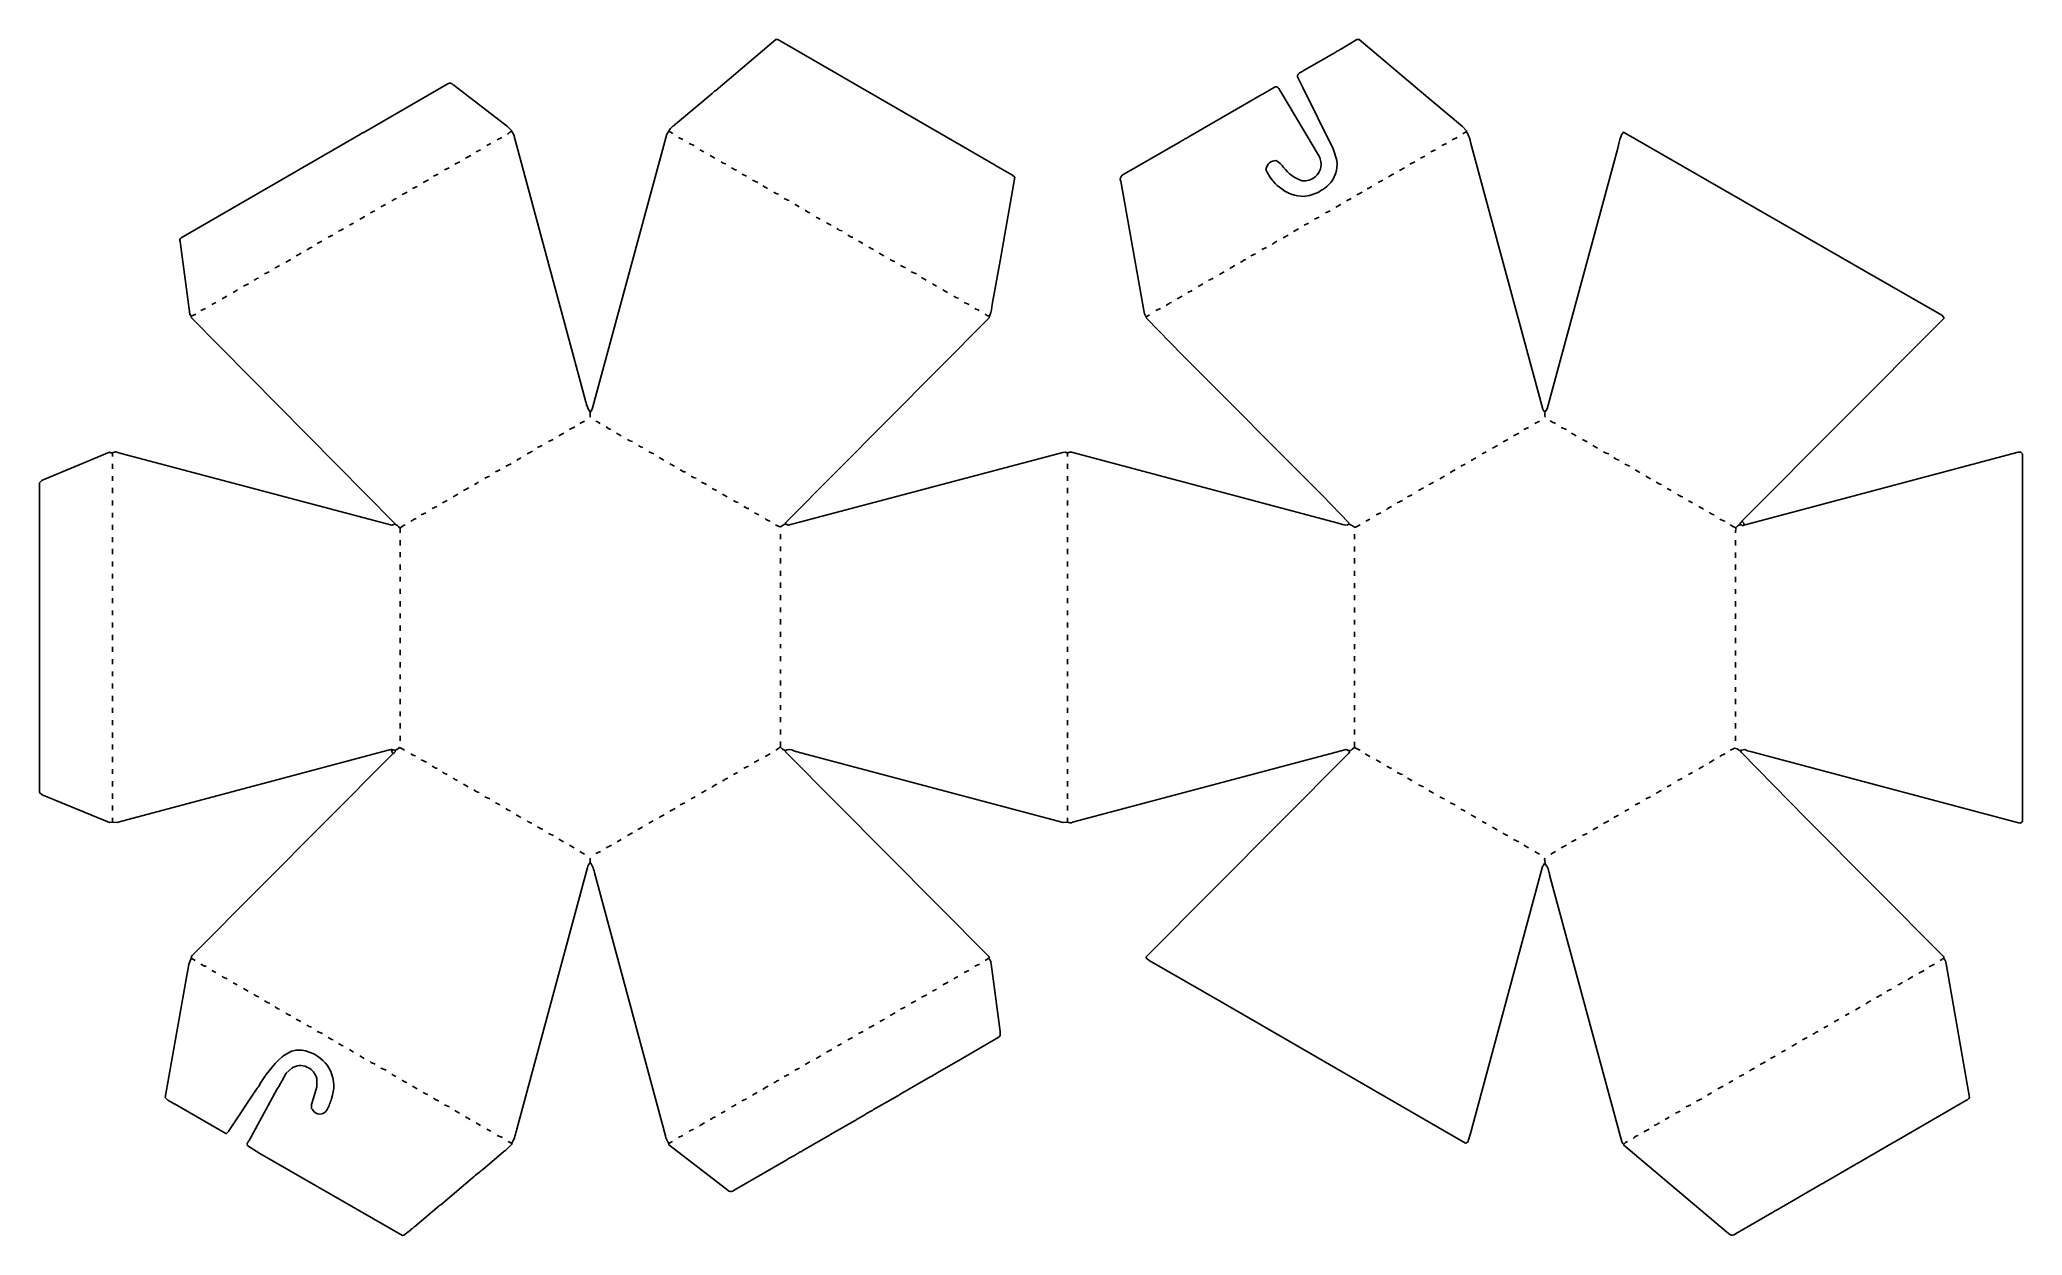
# Model space of a CAD drawing. Extents: x 387 to 4222, y 237 to 2549.
import ezdxf

# ---------------------------------------------------------------- set-up
doc = ezdxf.new("R2010")
doc.units = 0
doc.layers.get('0').update_dxf_attribs({"linetype": 'CONTINUOUS'})

msp = doc.modelspace()

# ---------------------------------------------------------------- linework, layer by layer
at = {"color": 7, "linetype": 'CONTINUOUS'}
for points in [[(1829, 1612), (1829.352941, 1614.911765), (2223.647059, 2011.088235), (2224, 2014), (2224.8, 2016.1, 0.068839), (2229.615385, 2037.076923), (2244.594595, 2121.067568), (2273, 2283), (2269, 2287), (2235.9, 2305.8), (2235.153846, 2306.230769), (1815, 2549), (1811, 2549), (1695, 2451), (1693.9, 2450.2, 0.078461), (1688, 2445), (1621, 2389, -0.184026), (1618, 2387, -0.071068), (1611, 2381, 0.123106), (1604, 2372), (1600, 2366), (1455.8, 1834.1), (1452, 1828), (1452, 1819)], [(3299, 1829), (3298, 1829), (3295.769231, 1831.846154), (3294.4, 1834.2), (3155.352941, 2348.088235), (3153.647059, 2354.911765, 0.084264), (3147, 2371), (3147, 2373), (3139, 2381), (3051.795082, 2453.754098), (3051.211765, 2454.247059), (2939, 2549), (2935, 2549), (2905, 2531, 0.129316), (2899.9, 2528.2), (2897.9, 2527.2, 0.089283), (2893, 2524), (2831, 2489, -0.085719), (2824.1, 2484.8, 0.49688), (2822.2, 2473.1), (2829.8, 2457.9), (2888.3, 2339.1), (2889.7, 2335.9), (2894.615385, 2319.923077), (2896, 2315, -0.233635), (2880, 2268, -0.071003), (2865, 2257, -0.123272), (2835.06, 2246.58), (2834, 2246, -0.18515), (2784.846154, 2263.769231, -0.127817), (2759, 2298, -0.403722), (2779, 2315, -0.106821), (2793, 2302, 0.14485), (2829, 2276, 0.211823), (2854.1, 2283.8, 0.354742), (2861.8, 2323.9), (2860.8, 2325.9), (2787.769231, 2447.846154), (2786.230769, 2450.153846, 0.115299), (2780, 2458), (2777, 2458), (2755, 2445, -0.120666), (2751, 2443), (2611.9, 2362.2, 0.067868), (2605, 2358, 0.129316), (2599.9, 2355.2), (2597.1, 2353.8, 0.06304), (2592.9, 2351.2), (2481, 2287, 0.404037), (2478.405405, 2275.067568), (2522.615385, 2024.923077, 0.138002), (2526.769231, 2013.846154), (2527, 2013), (2527.74934, 2010.718545), (2596.750025, 1939.753546), (2868.249955, 1667.245239), (2919.251178, 1614.292023), (2920, 1612, -0.079301), (2928.153846, 1607.230769, 0.330794), (2935.9, 1608.2), (2941, 1611)], [(1452, 1828, -0.088939), (1442.352941, 1853.088235), (1305.647059, 2359.911765, 0.104689), (1300, 2372), (1300, 2373), (1292, 2381), (1187.804878, 2460.756098), (1187.18, 2461.24, 0.458474), (1175.1, 2462.8), (1013, 2369, 0.129316), (1007.9, 2366.2), (661, 2166), (660, 2165, 0.294869), (658.569231, 2158.946154), (660.430769, 2144.053846), (677.8, 2017.9), (680, 2014), (680.999867, 2010.983675), (1073.250145, 1614.264753), (1074, 1612, -0.19333), (1083, 1605), (1085, 1605), (1088.9, 1608.2), (1090, 1609, -0.120666), (1094, 1611)], [(1292, 2366, -0.110184), (1300, 2372)], [(1611, 2367, 0.113512), (1604, 2372)], [(3140, 2367, -0.080376), (3147, 2371)], [(3667, 1595), (3668, 1605, -0.137915), (3676, 1611, -0.386286), (3680, 1617), (3681, 1619), (4070, 2010), (4070, 2012), (4066, 2016), (3916.846154, 2101.769231), (3450.8, 2370.4, 0.150515), (3442.352941, 2350.911765), (3439.3, 2338.9), (3303, 1835), (3299, 1829, 0.099344), (3299, 1819)], [(1190, 2308), (1192.9, 2309.3, -0.066731), (1200, 2313)], [(1714, 2309, -0.152944), (1705, 2313)], [(2955, 2261, 0.208153), (2961, 2264), (2964, 2265)], [(2996, 2283, -0.119375), (3006, 2289)], [(1068, 2238), (1070, 2238, -0.125537), (1077, 2242)], [(1088, 2249, -0.067868), (1091.1, 2250.8), (1098, 2254)], [(1816, 2250, -0.105517), (1807, 2254)], [(1856, 2226), (1850.846154, 2228.769231, 0.092595), (1848, 2230)], [(1027, 2214, 0.129316), (1032.1, 2216.8), (1035, 2218)], [(1877, 2214, -0.093395), (1868, 2219)], [(904, 2143, 0.129316), (909.1, 2145.8), (914, 2148)], [(965, 2178, -0.067868), (968.1, 2179.8), (975, 2183)], [(1939, 2179, -0.144467), (1929, 2184)], [(1979, 2155), (1973.846154, 2157.769231, 0.092595), (1971, 2159)], [(2000, 2143, -0.070776), (1991, 2148)], [(842, 2108, 0.099319), (851, 2112)], [(883, 2131, 0.082763), (885.9, 2132.2, 0.06304), (890.1, 2134.8), (893, 2136)], [(2041, 2120, -0.099319), (2032, 2124)], [(2689, 2106, -0.066639), (2699, 2112)], [(2710, 2119, 0.129316), (2715.1, 2121.8), (2720, 2124)], [(802, 2084, 0.129316), (807.1, 2086.8), (810, 2088)], [(2628, 2072, 0.093395), (2637, 2077)], [(2648, 2084, 0.099319), (2657, 2088)], [(2164, 2049, -0.099319), (2155, 2053)], [(2566, 2035, -0.066639), (2576, 2041)], [(2224, 2014, -0.073852), (2216, 2018)], [(1471, 1807), (1465.846154, 1809.769231, 0.092595), (1463, 1811)], [(3319, 1807, -0.134311), (3309, 1812)], [(1391, 1782, -0.106997), (1401, 1788)], [(1492, 1795, -0.070776), (1483, 1800)], [(1534, 1772, -0.125315), (1524, 1776)], [(1074, 1612), (1068, 1610), (544.911765, 1748.647059), (538.088235, 1750.352941, -0.081676), (534, 1752), (531.9, 1751.3, -0.234449), (522, 1751), (396.9, 1699.2, 0.145674), (387, 1692), (387, 1093), (391.9, 1088.8), (522, 1035), (528, 1036), (536, 1035), (1063.911765, 1175.352941), (1067, 1176), (1068, 1176.5), (1075, 1174)], [(1554, 1760, -0.099319), (1545, 1764)], [(1810, 1611, 0.067868), (1813.1, 1609.2), (1817.1, 1607.2), (1820.1, 1606.8), (1825, 1610, -0.120666), (1829, 1612, -0.120666), (1835, 1610), (2366.088235, 1750.647059), (2371.1, 1751.3), (2374, 1750), (2377, 1750), (2378, 1751), (2383, 1751), (2898.9, 1613.7), (2906.911765, 1611.647059, 0.233158), (2920, 1612)], [(3156, 1736), (3158, 1736, -0.125537), (3165, 1740)], [(3422, 1748, -0.125315), (3412, 1752)], [(3442, 1736, -0.134311), (3432, 1741)], [(3657, 1175, 0.074982), (3665, 1179, -0.16205), (3675, 1174), (3685, 1176, 0.066659), (3695.911765, 1172.647059), (4217, 1034, 0.360584), (4222, 1038), (4222, 1748), (4219, 1751), (4214, 1751), (3686.088235, 1610.647059), (3683, 1610), (3681, 1609, 0.165541), (3676, 1611)], [(1228, 1689, 0.129316), (1233.1, 1691.8), (1236, 1693)], [(1657, 1701, -0.125315), (1647, 1705)], [(3074, 1689, 0.099319), (3083, 1693)], [(3115, 1712, 0.129316), (3120.1, 1714.8), (3125, 1717)], [(1738, 1654, -0.105517), (1729, 1658)], [(3565, 1665, -0.134311), (3555, 1670)], [(1105, 1618, 0.129316), (1110.1, 1620.8), (1115, 1623)], [(1800, 1618, -0.134311), (1790, 1623)], [(2992, 1640, -0.106997), (3002, 1646)], [(3626, 1630, -0.144467), (3616, 1635)], [(3668, 1605, -0.066298), (3657, 1611)], [(1452, 958, -0.107521), (1460.647059, 935.911765), (1597.352941, 429.088235, 0.101372), (1604, 414), (1604, 412), (1715.804878, 325.756098), (1720.195122, 322.243902, 0.285853), (1730.1, 323.8), (1827.9, 380.2, 0.06304), (1832.1, 382.8), (1832.9, 383.2, 0.113019), (1837, 386), (1846.9, 391.2, 0.06304), (1851.1, 393.8, 0.067868), (1858, 398, 0.129316), (1863.1, 400.8), (1910, 428, 0.129316), (1915.1, 430.8), (1964.1, 458.8, 0.118981), (1967, 461), (1983.1, 469.8, 0.118981), (1986, 472), (1995.9, 477.2, 0.06304), (2000.1, 479.8), (2047.1, 506.8, 0.089283), (2052, 510), (2052.9, 510.2), (2111, 544, 0.129316), (2116.1, 546.8), (2118.9, 548.2, 0.06304), (2123.1, 550.8), (2163.9, 574.2), (2241, 619), (2242, 620), (2245, 623), (2245, 631), (2228.569231, 751.946154), (2226.58, 765.94, 0.119922), (2223, 772, 0.271363), (2222.750004, 775.751424), (1829.749931, 1171.739796), (1829, 1174, -0.128393), (1820, 1181), (1820, 1192)], [(1829, 1174, -0.259371), (1845.911765, 1173.647059), (1849.911765, 1172.647059), (2367, 1035), (2375, 1036, 0.299046), (2385.088235, 1035.647059), (2914, 1176), (2915.1, 1175.3, 0.394128), (2926, 1177), (2930, 1180), (2930, 1191)], [(1093, 1175), (1087.9, 1177.8), (1083, 1180), (1077.9, 1176.2, 0.190894), (1075, 1174, -0.301869), (1070, 1168), (1069.8, 1167.1), (683, 779), (682, 778, 0.165541), (680, 773), (679.2, 770.9, 0.074682), (672.405405, 742.932432), (630, 503), (635, 498), (647.1, 491.2), (647.846154, 490.769231), (747.2, 433.6), (748.1, 433.8, 0.16692), (753, 439), (807.8, 521.1, -0.118981), (810, 524, -0.078151), (855.9, 582.2), (859.1, 584.8), (874.088235, 592.647059), (883, 595, -0.118073), (911.9, 589.8, -0.41272), (951.352941, 500.911765, -0.07669), (942.8, 480.1, -0.61967), (914.769231, 479.846154), (913, 482), (913, 490), (914.352941, 493.911765), (923, 524), (923, 540), (921.647059, 543.911765), (921.2, 545.1, 0.194705), (904.1, 562.2, 0.25459), (874.9, 560.2), (864, 550), (855.8, 536.1), (850.2, 525.9, -0.067868), (846, 519), (792, 420), (791, 419, -0.082763), (789.8, 416.1, 0.481903), (789.804878, 409.756098), (813.153846, 395.230769), (1088.9, 236.7), (1091.1, 236.8), (1104, 247), (1106, 249, 0.150174), (1110, 252, -0.184026), (1113, 254), (1160, 294, -0.184026), (1163, 296), (1224.1, 347.8, 0.071874), (1230, 353), (1238, 359, -0.087559), (1244, 364), (1284, 398, -0.150174), (1288, 401), (1300.5, 413), (1300, 414), (1301, 416, 0.074608), (1309.7, 442.1), (1446.352941, 947.911765, -0.076303), (1452, 958), (1452, 966)], [(1114, 1164, -0.105517), (1105, 1168)], [(1769, 1152, 0.099319), (1778, 1156)], [(1811, 1175), (1817, 1179, -0.184026), (1820, 1181)], [(2921, 1174), (2920.647059, 1171.088235), (2919, 1169), (2918, 1168), (2527, 775), (2527, 773), (2528.804878, 771.756098), (2533.195122, 768.243902), (2672.1, 688.2), (3145, 415, 0.325605), (3150.7, 421.1), (3154.352941, 433.911765), (3294, 950), (3295, 951), (3298, 956), (3299, 956)], [(3299, 966), (3298, 964), (3298.7, 957.9), (3299, 956, -0.107521), (3307.647059, 933.911765), (3446.352941, 420.088235, 0.126691), (3451, 413), (3451, 411), (3649.788235, 243.752941), (3656.211765, 238.247059, 0.361845), (3667.1, 239.8), (3742, 283, -0.079147), (3748, 286), (3834, 336, -0.120666), (3838, 338), (3898, 373, -0.079147), (3904, 376), (3970, 415, 0.082763), (3972.9, 416.2, 0.06304), (3977.1, 418.8), (4114.1, 497.8, 0.071874), (4120, 503), (4074.384615, 762.076923, 0.171643), (4070, 772, 0.271427), (4069.750002, 775.750935), (3803.249998, 1043.249065), (3677.999512, 1170.968758), (3677, 1174)], [(3616, 1150, -0.066639), (3626, 1156)], [(3637, 1163), (3641, 1165, -0.079147), (3647, 1168)], [(1175, 1128, -0.093395), (1166, 1133)], [(1195, 1116), (1191.9, 1117.8, -0.085479), (1187, 1121)], [(1708, 1116, 0.129316), (1713.1, 1118.8), (1718, 1121)], [(3002, 1140, -0.152944), (2993, 1144)], [(3042, 1116, -0.093395), (3033, 1121)], [(1237, 1093, -0.144467), (1227, 1098)], [(1687, 1103, -0.066639), (1697, 1109)], [(3104, 1081, -0.105517), (3095, 1085)], [(3514, 1092), (3516.9, 1093.3, -0.066731), (3524, 1097)], [(1277, 1069), (1271.846154, 1071.769231, 0.092595), (1269, 1073)], [(1298, 1057, -0.070776), (1289, 1062)], [(1339, 1034, -0.099319), (1330, 1038)], [(1585, 1044, -0.106997), (1595, 1050)], [(3144, 1057), (3138.846154, 1059.769231, 0.092595), (3136, 1061)], [(3165, 1045, -0.070776), (3156, 1050)], [(1360, 1022, -0.134311), (1350, 1027)], [(3227, 1010, -0.144467), (3217, 1015)], [(3391, 1020, -0.106997), (3401, 1026)], [(3288, 974, -0.070776), (3279, 979)], [(2216, 768), (2219, 770, -0.245916), (2223, 772)], [(4063, 768), (4066, 770, -0.120666), (4070, 772)], [(750, 733, -0.134311), (740, 738)], [(811, 698, -0.144467), (801, 703)], [(2093, 697, -0.067868), (2096.1, 698.8), (2103, 702)], [(3940, 697, 0.129316), (3945.1, 699.8), (3950, 702)], [(3981, 721, 0.125626), (3990, 726)], [(851, 674, -0.070776), (842, 679)], [(873, 662, -0.134311), (863, 667)], [(3858, 650), (3860, 650, -0.125537), (3867, 654)], [(3919, 684, -0.066639), (3929, 690)], [(913, 639, -0.099319), (904, 643)], [(3817, 626), (3819.9, 627.3, -0.066731), (3827, 631)], [(974, 603, -0.070776), (965, 608)], [(3756, 591, 0.082763), (3758.9, 592.2), (3764, 595)], [(1036, 568, -0.134311), (1026, 573)], [(1076, 544), (1070.846154, 546.769231, 0.092595), (1068, 548)], [(1097, 532, -0.070776), (1088, 537)], [(1807, 532, 0.129316), (1812.1, 534.8), (1817, 537)], [(3694, 554, -0.106997), (3704, 560)], [(1138, 509, -0.099319), (1129, 513)], [(1159, 497, -0.134311), (1149, 502)], [(1745, 497, 0.099319), (1754, 501)], [(1786, 519, -0.066639), (1796, 525)], [(3654, 532, 0.082763), (3656.9, 533.2, 0.06304), (3661.1, 535.8), (3662, 536)], [(1684, 461, 0.162817), (1689, 464), (1694, 466)], [(1725, 485, 0.093395), (1734, 490)], [(1663, 448, -0.071813), (1673, 454)], [(3469, 424, -0.119375), (3479, 430)], [(3510, 449), (3516, 452, -0.120666), (3520, 454)], [(1300, 414), (1295.82, 416.76, 0.104338), (1293, 418)], [(1604, 414), (1607, 416, -0.120666), (1611, 418)], [(3451, 413, -0.136482), (3458, 418)]]:
    msp.add_lwpolyline(points, format="xyb", dxfattribs=at)
for points in [[(1252, 2344), (1260, 2348)], [(1272, 2355), (1281, 2360)], [(1631, 2356), (1623, 2360)], [(1653, 2344), (1643, 2348)], [(3099, 2344), (3108, 2348)], [(3119, 2355), (3129, 2360)], [(1170, 2297), (1179, 2301)], [(1211, 2320), (1221, 2325)], [(1231, 2332), (1240, 2336)], [(1672, 2332), (1664, 2336)], [(1693, 2320), (1684, 2325)], [(1735, 2297), (1732.088235, 2297.352941), (1725, 2301)], [(3017, 2296), (3027, 2301)], [(3037, 2308), (3047, 2313)], [(3058, 2320), (3066, 2324)], [(3078, 2332), (3087, 2336)], [(1108, 2261), (1117, 2265)], [(1129, 2273), (1139, 2278)], [(1149, 2285), (1158, 2289)], [(1754, 2285), (1746, 2289)], [(1776, 2273), (1766, 2277)], [(1795, 2261), (1786, 2266)], [(2976, 2273), (2985, 2277)], [(1047, 2226), (1056, 2230)], [(1837, 2238), (1834.088235, 2238.352941), (1827, 2242)], [(2894, 2225), (2904, 2230)], [(2915, 2237), (2924, 2242)], [(2935, 2249), (2945, 2254)], [(986, 2190), (994, 2194)], [(1006, 2202), (1016, 2207)], [(1897, 2202), (1889, 2206)], [(1918, 2190), (1909, 2195)], [(2833, 2190), (2841, 2194)], [(2853, 2202), (2862, 2206)], [(2874, 2214), (2883, 2218)], [(924, 2155), (933, 2159)], [(945, 2167), (954, 2171)], [(1960, 2167), (1957.088235, 2167.352941), (1950, 2171)], [(2771, 2153), (2772, 2154), (2780, 2159)], [(2792, 2166), (2802, 2171)], [(2812, 2178), (2822, 2183)], [(863, 2119), (873, 2124)], [(2020, 2131), (2011, 2136)], [(2062, 2108), (2052, 2112)], [(2730, 2131), (2739, 2135)], [(2751, 2143), (2760, 2147)], [(781, 2072), (791, 2077)], [(822, 2096), (831, 2100)], [(2083, 2096), (2073, 2100)], [(2102, 2084), (2093, 2089)], [(2122, 2072), (2114, 2077)], [(2669, 2095), (2678, 2100)], [(720, 2037), (728, 2041)], [(740, 2048), (749, 2053)], [(761, 2060), (770, 2065)], [(2143, 2060), (2134, 2065)], [(2185, 2037), (2175, 2041)], [(2587, 2048), (2597, 2053)], [(2608, 2060), (2616, 2064)], [(680, 2014), (689, 2018)], [(699, 2025), (708, 2029)], [(2204, 2025), (2196, 2029)], [(2527, 2013), (2532.9, 2016.2), (2534, 2017)], [(2546, 2025), (2555, 2029)], [(1432, 1807), (1441, 1811)], [(3279, 1807), (3288, 1811)], [(1371, 1772), (1380, 1776)], [(1412, 1795), (1422, 1800)], [(1512, 1783), (1503, 1788)], [(3218, 1771), (3227, 1776)], [(3238, 1783), (3248, 1788)], [(3258, 1795), (3267, 1799)], [(3340, 1795), (3330, 1799)], [(3359, 1783), (3350, 1788)], [(3380, 1771), (3371, 1776)], [(528, 1743), (528, 1750)], [(528, 1719), (528, 1729)], [(1289, 1724), (1299, 1729)], [(1310, 1736), (1318, 1740)], [(1330, 1748), (1340, 1753)], [(1350, 1760), (1359, 1764)], [(1575, 1748), (1565, 1752)], [(1594, 1736), (1585, 1741)], [(1615, 1724), (1606, 1729)], [(2375, 1743), (2375, 1750)], [(2375, 1719), (2375, 1729)], [(3136, 1724), (3144, 1728)], [(3177, 1748), (3185, 1752)], [(3197, 1759), (3207, 1764)], [(3400, 1759), (3391, 1764)], [(3463, 1724), (3453, 1728)], [(528, 1696), (528, 1705)], [(1248, 1701), (1257, 1705)], [(1269, 1713), (1278, 1717)], [(1636, 1713), (1633.088235, 1713.352941), (1626, 1717)], [(1677, 1689), (1667, 1693)], [(2375, 1696), (2375, 1705)], [(3095, 1700), (3104, 1705)], [(3482, 1712), (3473, 1717)], [(3503, 1700), (3494, 1705)], [(3524, 1689), (3521.088235, 1689.352941), (3514, 1693)], [(528, 1672), (528, 1682)], [(528, 1648), (528, 1658)], [(1166, 1653), (1175, 1658)], [(1187, 1665), (1196, 1670)], [(1207, 1677), (1217, 1682)], [(1696, 1677), (1688, 1681)], [(1717, 1665), (1708, 1670)], [(2375, 1672), (2375, 1682)], [(2375, 1648), (2375, 1658)], [(3013, 1653), (3023, 1658)], [(3033, 1665), (3042, 1669)], [(3054, 1677), (3064, 1682)], [(3543, 1677), (3535, 1681)], [(3584, 1653), (3576, 1657)], [(528, 1625), (528, 1634)], [(528, 1601), (528, 1611)], [(1125, 1630), (1134, 1634)], [(1146, 1642), (1155, 1646)], [(1759, 1642), (1756.088235, 1642.352941), (1749, 1646)], [(1778, 1630), (1770, 1634)], [(2375, 1625), (2375, 1634)], [(2375, 1601), (2375, 1611)], [(2952, 1618), (2960, 1622)], [(2972, 1630), (2981, 1634)], [(3605, 1641), (3596, 1646)], [(3647, 1618), (3644.088235, 1618.352941), (3637, 1622)], [(528, 1577), (528, 1587)], [(1084, 1595), (1084, 1605)], [(1084, 1571), (1084, 1581)], [(1820, 1583), (1820, 1593)], [(2375, 1577), (2375, 1587)], [(2930, 1583), (2930, 1593)], [(3667, 1571), (3667, 1581)], [(528, 1554), (528, 1564)], [(528, 1530), (528, 1540)], [(1084, 1548), (1084, 1558)], [(1084, 1524), (1084, 1534)], [(1820, 1560), (1820, 1569)], [(1820, 1536), (1820, 1546)], [(2375, 1554), (2375, 1564)], [(2375, 1530), (2375, 1540)], [(2930, 1559), (2930, 1569)], [(2930, 1536), (2930, 1546)], [(3667, 1547), (3667, 1557)], [(3667, 1524), (3667, 1534)], [(528, 1507), (528, 1516)], [(1084, 1501), (1084, 1510)], [(1820, 1512), (1820, 1522)], [(1820, 1489), (1820, 1499)], [(2375, 1507), (2375, 1516)], [(2930, 1512), (2930, 1522)], [(2930, 1488), (2930, 1498)], [(3667, 1500), (3667, 1510)], [(528, 1483), (528, 1493)], [(528, 1459), (528, 1469)], [(1084, 1477), (1084, 1487)], [(1084, 1453), (1084, 1463)], [(1820, 1465), (1820, 1475)], [(2375, 1483), (2375, 1493)], [(2375, 1459), (2375, 1469)], [(2930, 1465), (2930, 1475)], [(3667, 1477), (3667, 1486)], [(3667, 1453), (3667, 1463)], [(528, 1436), (528, 1445)], [(528, 1412), (528, 1422)], [(1084, 1430), (1084, 1439)], [(1820, 1442), (1820, 1451)], [(1820, 1418), (1820, 1428)], [(2375, 1436), (2375, 1445)], [(2375, 1412), (2375, 1422)], [(2930, 1441), (2930, 1451)], [(2930, 1418), (2930, 1427)], [(3667, 1429), (3667, 1439)], [(528, 1388), (528, 1398)], [(1084, 1406), (1084, 1416)], [(1084, 1382), (1084, 1392)], [(1820, 1394), (1820, 1404)], [(2375, 1388), (2375, 1398)], [(2930, 1394), (2930, 1404)], [(3667, 1406), (3667, 1416)], [(3667, 1382), (3667, 1392)], [(528, 1365), (528, 1375)], [(528, 1341), (528, 1351)], [(1084, 1359), (1084, 1369)], [(1084, 1335), (1084, 1345)], [(1820, 1372), (1820, 1380)], [(1820, 1347), (1820, 1357)], [(2375, 1365), (2375, 1375)], [(2375, 1341), (2375, 1351)], [(2930, 1370), (2930, 1380)], [(2930, 1347), (2930, 1357)], [(3667, 1358), (3667, 1368)], [(3667, 1335), (3667, 1345)], [(528, 1318), (528, 1327)], [(528, 1294), (528, 1304)], [(1084, 1312), (1084, 1321)], [(1820, 1323), (1820, 1331)], [(1820, 1300), (1820, 1310)], [(2375, 1318), (2375, 1327)], [(2375, 1294), (2375, 1304)], [(2930, 1323), (2930, 1333)], [(2930, 1300), (2930, 1309)], [(3667, 1311), (3667, 1321)], [(528, 1270), (528, 1280)], [(1084, 1288), (1084, 1298)], [(1084, 1264), (1084, 1274)], [(1820, 1276), (1820, 1287)], [(2375, 1270), (2375, 1280)], [(2930, 1276), (2930, 1286)], [(3667, 1288), (3667, 1297)], [(3667, 1264), (3667, 1274)], [(528, 1247), (528, 1257)], [(528, 1223), (528, 1233)], [(1084, 1241), (1084, 1250)], [(1820, 1253), (1820, 1262)], [(1820, 1229), (1820, 1239)], [(2375, 1247), (2375, 1257)], [(2375, 1223), (2375, 1233)], [(2930, 1252), (2930, 1262)], [(2930, 1229), (2930, 1238)], [(3667, 1240), (3667, 1250)], [(528, 1199), (528, 1209)], [(1084, 1217), (1084, 1227)], [(1084, 1193), (1084, 1203)], [(1820, 1205), (1820, 1215)], [(2375, 1199), (2375, 1209)], [(2930, 1205), (2930, 1215)], [(3667, 1217), (3667, 1227)], [(3667, 1193), (3667, 1203)], [(528, 1176), (528, 1186)], [(528, 1152), (528, 1162)], [(1135, 1152), (1125, 1156)], [(1790, 1163), (1800, 1168)], [(2375, 1176), (2375, 1186)], [(2375, 1152), (2375, 1162)], [(2941, 1175), (2939.1, 1175.3), (2930, 1180)], [(2960, 1163), (2951, 1168)], [(2981, 1151), (2972, 1156)], [(528, 1129), (528, 1138)], [(528, 1105), (528, 1115)], [(1156, 1140), (1153.088235, 1140.352941), (1146, 1144)], [(1729, 1128), (1737, 1132)], [(1749, 1140), (1758, 1144)], [(2375, 1129), (2375, 1138)], [(2375, 1105), (2375, 1115)], [(3023, 1128), (3020.088235, 1128.352941), (3013, 1132)], [(3555, 1116), (3564, 1120)], [(3576, 1128), (3584, 1132)], [(3596, 1139), (3605, 1144)], [(528, 1081), (528, 1091)], [(1216, 1104), (1207, 1109)], [(1258, 1081), (1248, 1085)], [(1647, 1081), (1655, 1085)], [(1667, 1093), (1668.9, 1093.3), (1675.1, 1096.8), (1676, 1097)], [(2375, 1081), (2375, 1091)], [(3064, 1104), (3054, 1108)], [(3083, 1092), (3074, 1097)], [(3494, 1081), (3503, 1085)], [(3535, 1104), (3543, 1108)], [(528, 1058), (528, 1068)], [(528, 1036), (528, 1044)], [(1318, 1045), (1309, 1050)], [(1565, 1034), (1574, 1038)], [(1606, 1057), (1616, 1062)], [(1626, 1069), (1635, 1073)], [(2375, 1058), (2375, 1068)], [(2375, 1036), (2375, 1044)], [(3125, 1069), (3115, 1073)], [(3185, 1033), (3177, 1037)], [(3412, 1033), (3422, 1038)], [(3432, 1045), (3441, 1049)], [(3453, 1057), (3461, 1061)], [(3473, 1069), (3482, 1073)], [(1381, 1010), (1371, 1014)], [(1400, 998), (1391, 1003)], [(1504, 998), (1512, 1002)], [(1524, 1010), (1534, 1015)], [(1544, 1022), (1545.9, 1022.3), (1552.1, 1025.8), (1553, 1026)], [(3206, 1021), (3197, 1026)], [(3248, 998), (3238, 1002)], [(3350, 998), (3359, 1002)], [(3371, 1010), (3380, 1014)], [(1421, 986), (1412, 991)], [(1441, 974), (1432, 979)], [(1463, 975), (1472, 979)], [(1483, 986), (1493, 991)], [(3267, 986), (3258, 991)], [(3310, 974), (3319, 979)], [(3330, 986), (3340, 991)], [(688, 768), (680, 773)], [(709, 757), (706.088235, 757.352941), (699, 761)], [(728, 745), (720, 749)], [(2155, 733), (2163, 737)], [(2175, 745), (2184, 749)], [(2196, 757), (2205, 761)], [(4001, 731), (4002, 732), (4010, 737)], [(4022, 744), (4032, 749)], [(4042, 756), (4052, 761)], [(769, 721), (761, 725)], [(790, 709), (781, 714)], [(2114, 709), (2122, 713)], [(2134, 721), (2144, 726)], [(3960, 709), (3969, 713)], [(832, 686), (829.088235, 686.352941), (822, 690)], [(892, 650), (883, 655)], [(2012, 650), (2021, 655)], [(2032, 662), (2042, 667)], [(2052, 674), (2061, 678)], [(2073, 686), (2082, 690)], [(3879, 662), (3887, 666)], [(3899, 673), (3908, 678)], [(934, 627), (924, 631)], [(955, 615), (952.088235, 615.352941), (945, 619)], [(1950, 615), (1959, 619)], [(1971, 627), (1980, 631)], [(1991, 638), (2001, 643)], [(3797, 615), (3806, 619)], [(3838, 638), (3846, 642)], [(994, 591), (986, 596)], [(1015, 579), (1006, 584)], [(1889, 579), (1898, 584)], [(1909, 591), (1919, 596)], [(1930, 603), (1938, 607)], [(3735, 579), (3744, 583)], [(3776, 603), (3777.9, 603.3), (3784.1, 606.8), (3785, 607)], [(1057, 556), (1047, 560)], [(1827, 544), (1836, 548)], [(1848, 556), (1857, 560)], [(1868, 567), (1877, 572)], [(3674, 544), (3683, 548)], [(3715, 567), (3725, 572)], [(1117, 520), (1108, 525)], [(1766, 508), (1775, 513)], [(3592, 496), (3602, 501)], [(3613, 508), (3621, 512)], [(3633, 520), (3643, 525)], [(1180, 485), (1170, 489)], [(1199, 473), (1190, 478)], [(1220, 461), (1211, 466)], [(1705, 473), (1713, 477)], [(3531, 461), (3539, 465)], [(3551, 473), (3560, 477)], [(3572, 485), (3581, 489)], [(1240, 449), (1231, 454)], [(1260, 438), (1252, 442)], [(1282, 426), (1272, 430)], [(1623, 426), (1631, 430)], [(1643, 438), (1652, 442)], [(3490, 437), (3500, 442)]]:
    msp.add_lwpolyline(points, dxfattribs=at)
at = {"color": 119, "linetype": 'CONTINUOUS'}
msp.add_lwpolyline([(3683, 1610), (3683, 1614), (3680, 1617)], dxfattribs=at)
at = {"color": 89, "linetype": 'CONTINUOUS'}
msp.add_lwpolyline([(1070, 1168), (1067, 1176)], dxfattribs=at)

doc.saveas('drawing.dxf')
